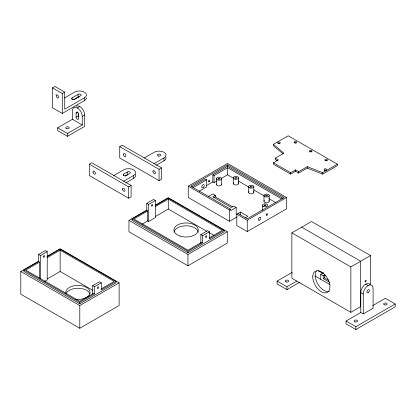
<?xml version="1.0" encoding="UTF-8"?>
<svg xmlns="http://www.w3.org/2000/svg" width="416" height="416" viewBox="0 0 416 416"><rect width="100%" height="100%" fill="white"/><g stroke="black" fill="none" stroke-linecap="round" stroke-linejoin="round"><path stroke-width="0.62" d="M76.107 117.156L76.123 113.157A1.737 1.004 60 0 1 77.334 112.19A1.737 1.004 60 0 1 78.546 114.551L78.562 118.576A1.737 1.004 60 0 1 77.334 119.283A1.737 1.004 60 0 1 76.107 117.156L78.562 115.736L78.572 113.448M86.44 97.817A6.952 4.014 0 0 1 84.401 100.656L62.28 113.428L52.447 107.754L52.447 87.885L54.907 86.466L64.735 92.144L64.735 109.174L84.401 97.817A6.952 4.014 0 0 0 84.401 92.144A6.952 4.014 0 0 0 74.568 92.144L64.454 97.984M52.447 87.885L62.28 93.564L64.735 92.144M76.315 106.168A6.952 4.014 60 0 1 81.671 108.03A6.952 4.014 60 0 1 84.708 115.024L84.708 126.381L67.501 136.313L57.668 130.634L57.668 127.8L72.42 119.283L72.42 110.77A6.952 4.014 60 0 1 77.334 107.931L79.794 106.512M76.123 113.157L78.088 112.018M57.668 127.8L67.501 133.474L82.248 124.961L82.248 116.444L84.708 115.024M89.315 164.164L91.775 162.744L131.102 185.453L131.102 196.804L128.648 198.224L89.315 175.516L89.315 164.164L128.648 186.867L131.102 185.453M119.735 146.604L122.195 145.184L161.522 167.887L161.522 179.244L159.063 180.658L119.735 157.955L119.735 146.604L159.063 169.307L161.522 167.887M113.74 175.609L123.729 169.842A6.952 4.014 0 0 1 133.562 169.842A6.952 4.014 0 0 1 133.562 175.516L133.562 178.355L125.793 182.842M144.154 158.049L154.149 152.277A6.952 4.014 0 0 1 163.982 152.277A6.952 4.014 0 0 1 163.982 157.955L163.982 160.794L156.208 165.277M123.573 181.282L133.562 175.516M153.988 163.722L163.982 157.955M47.018 256.703L60.128 249.132L116.048 281.419L116.048 282.838L79.794 303.768L23.873 271.487L23.873 270.067L38.62 261.55L38.62 254.457L45.38 250.552L47.221 251.618L47.221 279.999L44.626 281.502M38.62 254.457L40.466 255.518L47.221 251.618M47.206 256.24L60.128 248.778L119.122 282.838L119.122 305.542L79.794 328.25L20.8 294.19L20.8 271.487L38.776 261.102M39.541 278.21L39.541 262.085L25.714 270.067L79.794 301.288L93.621 293.306L94.541 293.836L94.541 286.738L101.301 282.838L101.301 289.931L116.048 281.419M47.408 257.54L60.128 250.198L114.202 281.419L101.483 288.761M155.173 205.613L168.282 198.047L224.203 230.329L224.203 231.748L187.944 252.684L132.028 220.397L132.028 218.977L146.775 210.465L146.775 203.367L153.535 199.462L155.376 200.528L155.376 217.558L148.616 221.463L147.696 220.927L142.163 224.12M146.775 203.367L148.616 204.433L155.376 200.528M155.36 205.15L168.282 197.688L227.271 231.748L227.271 243.1L187.944 265.808L128.955 231.748L128.955 220.397L146.931 210.018M237.167 216.814L229.424 221.281L188.25 197.512L188.25 186.16L227.583 163.452L286.572 197.512L286.572 208.868L247.244 231.572L236.798 225.54L236.798 214.188L247.244 220.22L286.572 197.512M147.696 220.927L147.696 210.995L133.869 218.977L187.944 250.198L201.77 242.216L202.696 242.746L202.696 235.654L209.451 231.748L209.451 238.846L224.203 230.329M155.563 206.456L168.282 199.108L222.357 230.329L209.087 237.994M238.03 213.476L247.244 218.8L284.118 197.512L227.583 164.871L190.71 186.16L230.651 209.222L230.651 210.642L236.184 207.449L236.184 214.542L240.484 212.061L247.858 216.315L245.17 217.87M191.802 186.95L205.457 179.062L206.69 179.774L206.69 186.867L199.118 191.24M206.513 185.552L212.831 181.901L212.831 174.808L227.583 166.291L282.994 198.286M193.17 187.58L206.69 179.774M212.831 174.808L214.063 175.516L227.583 167.71L281.658 198.931M282.953 153.806L273.468 145.735L273.468 144.316L288.215 135.803L337.376 164.185L337.376 165.604L322.629 174.117L307.252 168.095L298.646 173.061L295.573 171.288L290.659 174.127L273.452 164.195L273.452 162.776L278.366 159.936L275.293 158.163L275.293 159.583L277.342 160.763M47.408 278.829L60.128 271.487L93.018 290.477M155.563 216.388L168.282 209.045L206.747 231.254M212.831 181.901L214.063 182.614L216.767 181.054M221.094 178.552L227.583 174.808L233.714 178.35M208.53 196.451L212.831 193.965L215.29 195.385L215.29 196.804L232.606 206.804M275.293 158.163L283.899 153.197L273.468 144.316M215.29 195.385L212.831 196.804L231.27 207.449L233.724 206.029L236.184 207.449M213.814 197.657L215.29 196.804M92.695 294.06L92.695 285.678L99.455 281.772L101.301 282.838M273.452 162.776L290.659 172.708L295.573 169.868L298.646 171.647L307.252 166.676L322.629 172.697L337.376 164.185M188.25 186.16L229.424 209.929L230.651 209.222M23.873 270.067L79.794 302.349L94.541 293.836M200.85 243.417L200.85 234.588L207.61 230.682L209.451 231.748M20.8 271.487L79.794 305.542L119.122 282.838M132.028 218.977L187.944 251.264L202.696 242.746M128.955 220.397L187.944 254.457L227.271 231.748M301.699 227.172L360.693 261.232L360.693 306.644L350.86 312.322L291.866 278.262L291.866 232.851L311.532 221.499L370.521 255.559L370.521 284.752M299.874 282.157L286.952 289.614L277.118 283.941L277.118 281.102L292.287 272.345M277.118 281.102L286.952 286.78L296.785 281.102M320.746 279.328L320.746 274.362L323.544 272.75M320.746 274.362L323.206 275.782L324.433 275.07L326.113 276.037M323.206 275.782L323.206 278.616L324.433 277.909L328.905 280.488M291.866 232.851L350.86 266.911L370.521 255.559M372.804 305.568L385.367 298.314L395.2 303.992L395.2 306.826L355.872 329.534L346.039 323.856L346.039 321.017L360.786 312.504L363.246 313.924L373.079 308.246L373.079 288.376A6.952 4.014 -60 0 0 368.16 285.542L365.706 284.123M346.039 321.017L355.872 326.695L395.2 303.992M72.114 97.817L78.062 94.406A1.737 1.004 0 0 1 80.714 94.271A1.737 1.004 0 0 1 80.48 95.805L74.568 99.237A1.737 1.004 0 0 1 72.114 99.237A1.737 1.004 0 0 1 72.114 97.817L72.114 99.523M73.736 99.726L78.062 97.245A1.737 1.004 0 0 1 79.186 96.829M123.729 174.096L127.223 172.104A1.737 1.004 0 0 1 129.875 171.969A1.737 1.004 0 0 1 129.641 173.498L126.188 175.516A1.737 1.004 0 0 1 123.729 175.516A1.737 1.004 0 0 1 123.729 174.096L123.729 175.802M125.226 176.082L127.223 174.938A1.737 1.004 0 0 1 127.91 174.606M238.176 180.924L248.768 187.039M253.781 189.935L264.373 196.05M268.835 198.624L276.084 202.81M72.42 119.283L82.248 124.961M369.959 284.502A6.952 4.014 -60 0 0 364.432 285.048A6.952 4.014 -60 0 0 360.786 292.635L363.246 294.055L363.246 313.924M318.115 270.712L323.055 273.562M323.206 278.616L329.909 282.49M314.865 275.928L329.914 284.622M208.978 232.539L213.996 235.435M200.85 234.588L202.696 235.654M146.775 210.465L147.696 210.995M92.695 285.678L94.541 286.738M38.62 261.55L39.541 262.085M360.786 292.635L360.786 312.504M355.872 326.695L355.872 329.534M350.86 266.911L350.86 312.322M324.433 275.07L324.433 277.909M322.629 172.697L322.629 174.117M307.252 166.676L307.252 168.095M298.646 171.647L298.646 173.061M295.573 169.868L295.573 171.288M290.659 172.708L290.659 174.127M286.952 286.78L286.952 289.614M269.199 195.562L269.199 201.24M263.983 195.562L263.983 201.24M262.46 205.317L262.46 210.366M253.833 186.69L253.833 192.369M248.622 186.69L248.622 192.369M247.244 220.22L247.244 231.572M240.484 212.061L240.484 214.895M238.472 177.824L238.472 183.498M233.256 177.824L233.256 183.498M229.424 209.929L229.424 221.281M227.583 164.871L227.583 166.291M227.583 167.71L227.583 174.808M221.588 178.708L221.588 184.387M216.372 178.708L216.372 184.387M214.063 175.516L214.063 182.614M187.944 251.264L187.944 252.684M187.944 254.457L187.944 265.808M168.282 199.108L168.282 209.045M159.063 169.307L159.063 180.658M148.616 204.433L148.616 221.463M128.648 186.867L128.648 198.224M127.223 172.104L127.223 174.938M84.401 97.817L84.401 100.656M79.794 302.349L79.794 303.768M79.794 305.542L79.794 328.25M78.062 94.406L78.062 97.245M67.501 133.474L67.501 136.313M62.28 93.564L62.28 113.428M60.128 250.198L60.128 271.487M40.466 255.518L40.466 278.741M135.361 174.476A6.952 4.014 0 0 1 133.562 178.355M77.334 107.931A6.952 4.014 60 0 1 82.248 116.444M78.926 116.948A1.737 1.004 60 0 1 78.562 115.736M66.196 293.436A12.168 7.025 0 0 1 77.948 288.231A12.168 7.025 0 0 1 89.7 293.436M65.967 293.639A12.168 7.025 0 0 1 77.381 285.402A12.168 7.025 0 0 1 90.074 292.989A12.168 7.025 0 0 1 75.416 299.286M329.352 291.195A12.168 7.025 60 0 1 318.292 284.809A12.168 7.025 60 0 1 316.368 271.123M363.246 294.055A6.952 4.014 -60 0 1 368.16 285.542M165.781 156.915A6.952 4.014 0 0 1 163.982 160.794M173.982 232.201A12.168 7.025 0 0 1 186.103 225.789A12.168 7.025 0 0 1 198.224 232.201M208.328 180.773A0.868 0.499 -60 0 1 208.198 180.955M266.152 214.016A0.868 0.499 -60 0 1 266.032 214.209M221.494 183.997A2.605 1.503 0 0 1 218.977 185.89A2.605 1.503 0 0 1 216.46 183.997M238.124 182.744A2.605 1.503 0 0 1 235.867 185.006A2.605 1.503 0 0 1 233.605 182.744M253.484 191.615A2.605 1.503 0 0 1 251.228 193.872A2.605 1.503 0 0 1 248.971 191.615M268.845 200.486A2.605 1.503 0 0 1 266.588 202.743A2.605 1.503 0 0 1 264.332 200.486M294.809 142.969A1.305 0.754 0 0 1 296.109 143.031M278.184 143.681A1.305 0.754 0 0 1 279.77 143.671M309.65 152.058A1.305 0.754 0 0 1 311.709 151.928M325.203 160.826A1.305 0.754 0 0 1 327.044 160.784M324.548 170.357A1.305 0.754 0 0 1 326.134 170.321M56.134 95.69A1.737 1.004 60 0 0 57.98 97.984A1.737 1.004 60 0 0 57.98 95.524A1.737 1.004 60 0 0 56.134 95.69M93.023 172.224A1.737 1.004 60 0 0 95.025 174.221A1.737 1.004 60 0 0 94.656 171.59A1.737 1.004 60 0 0 93.023 172.224M122.517 189.254A1.737 1.004 60 0 0 124.519 191.251A1.737 1.004 60 0 0 124.15 188.614A1.737 1.004 60 0 0 122.517 189.254M66.633 128.669A1.737 1.004 0 0 0 69.238 127.8A1.737 1.004 0 0 0 66.633 126.932A1.737 1.004 0 0 0 66.633 128.669M98.077 288.22A0.868 0.499 -60 0 0 98.353 286.874A0.868 0.499 -60 0 0 97.328 287.784A0.868 0.499 -60 0 0 98.077 288.22M44.002 257A0.868 0.499 -60 0 0 44.278 255.653A0.868 0.499 -60 0 0 43.248 256.563A0.868 0.499 -60 0 0 44.002 257M365.768 281.694A0.868 0.499 -60 0 0 366.044 280.348A0.868 0.499 -60 0 0 365.014 281.263A0.868 0.499 -60 0 0 365.768 281.694M312.759 276.843A12.168 7.025 60 0 0 325.666 292.895A12.168 7.025 60 0 0 325.666 275.694A12.168 7.025 60 0 0 312.759 276.843M368.482 292.406A1.737 1.004 -60 0 0 369.028 289.713A1.737 1.004 -60 0 0 366.974 291.533A1.737 1.004 -60 0 0 368.482 292.406M384.498 304.86A1.737 1.004 0 0 0 387.104 303.992A1.737 1.004 0 0 0 384.498 303.118A1.737 1.004 0 0 0 384.498 304.86M355.004 321.89A1.737 1.004 0 0 0 357.609 321.017A1.737 1.004 0 0 0 355.004 320.148A1.737 1.004 0 0 0 355.004 321.89M286.083 281.97A1.737 1.004 0 0 0 288.688 281.102A1.737 1.004 0 0 0 286.083 280.233A1.737 1.004 0 0 0 286.083 281.97M123.443 154.664A1.737 1.004 60 0 0 125.44 156.66A1.737 1.004 60 0 0 125.07 154.024A1.737 1.004 60 0 0 123.443 154.664M152.937 171.694A1.737 1.004 60 0 0 154.939 173.69A1.737 1.004 60 0 0 154.57 171.054A1.737 1.004 60 0 0 152.937 171.694M158.194 155.984A1.737 1.004 0 0 0 160.8 155.116A1.737 1.004 0 0 0 158.194 154.248A1.737 1.004 0 0 0 158.194 155.984M206.232 237.13A0.868 0.499 -60 0 0 206.508 235.784A0.868 0.499 -60 0 0 205.478 236.699A0.868 0.499 -60 0 0 206.232 237.13M152.157 205.91A0.868 0.499 -60 0 0 152.433 204.563A0.868 0.499 -60 0 0 151.403 205.478A0.868 0.499 -60 0 0 152.157 205.91M180.019 236.059A12.168 7.025 0 0 0 198.271 229.975A12.168 7.025 0 0 0 180.019 223.891A12.168 7.025 0 0 0 180.019 236.059M259.854 219.986A1.737 1.004 -60 0 0 260.406 217.292A1.737 1.004 -60 0 0 258.346 219.118A1.737 1.004 -60 0 0 259.854 219.986M267.067 215.134A0.868 0.499 -60 0 0 267.342 213.788A0.868 0.499 -60 0 0 266.318 214.703A0.868 0.499 -60 0 0 267.067 215.134M209.274 181.813A0.868 0.499 -60 0 0 209.602 180.456A0.868 0.499 -60 0 0 208.562 181.314A0.868 0.499 -60 0 0 209.274 181.813M203.32 187.346A1.737 1.004 -60 0 0 203.871 184.657A1.737 1.004 -60 0 0 201.812 186.477A1.737 1.004 -60 0 0 203.32 187.346M234.021 178.885A2.605 1.503 0 0 0 238.384 178.209A2.605 1.503 0 0 0 235.191 176.368A2.605 1.503 0 0 0 234.021 178.885M235.248 178.178A0.868 0.499 0 0 0 236.704 177.949A0.868 0.499 0 0 0 235.638 177.336A0.868 0.499 0 0 0 235.248 178.178M249.382 187.756A2.605 1.503 0 0 0 253.744 187.08A2.605 1.503 0 0 0 250.552 185.24A2.605 1.503 0 0 0 249.382 187.756M250.614 187.044A0.868 0.499 0 0 0 252.065 186.82A0.868 0.499 0 0 0 251.004 186.207A0.868 0.499 0 0 0 250.614 187.044M264.748 196.628A2.605 1.503 0 0 0 269.11 195.952A2.605 1.503 0 0 0 265.912 194.106A2.605 1.503 0 0 0 264.748 196.628M265.975 195.915A0.868 0.499 0 0 0 267.431 195.692A0.868 0.499 0 0 0 266.365 195.078A0.868 0.499 0 0 0 265.975 195.915M263.224 206.383A2.605 1.503 0 0 0 267.582 205.707A2.605 1.503 0 0 0 264.389 203.866A2.605 1.503 0 0 0 263.224 206.383M264.451 205.67A0.868 0.499 0 0 0 265.907 205.447A0.868 0.499 0 0 0 264.841 204.833A0.868 0.499 0 0 0 264.451 205.67M217.136 179.774A2.605 1.503 0 0 0 221.494 179.098A2.605 1.503 0 0 0 218.301 177.258A2.605 1.503 0 0 0 217.136 179.774M218.364 179.062A0.868 0.499 0 0 0 219.82 178.838A0.868 0.499 0 0 0 218.754 178.225A0.868 0.499 0 0 0 218.364 179.062M294.632 142.849A1.305 0.754 0 0 0 296.67 142.293A1.305 0.754 0 0 0 294.809 141.549A1.305 0.754 0 0 0 294.632 142.849M310.092 151.674A1.305 0.754 0 0 0 312.068 151.05A1.305 0.754 0 0 0 310.138 150.368A1.305 0.754 0 0 0 310.092 151.674M325.276 160.472A1.305 0.754 0 0 0 327.434 160.087A1.305 0.754 0 0 0 325.775 159.198A1.305 0.754 0 0 0 325.276 160.472M278.205 143.452A1.305 0.754 0 0 0 280.28 142.943A1.305 0.754 0 0 0 278.476 142.163A1.305 0.754 0 0 0 278.205 143.452M324.62 170.128A1.305 0.754 0 0 0 326.674 169.588A1.305 0.754 0 0 0 324.834 168.834A1.305 0.754 0 0 0 324.62 170.128"/></g></svg>
